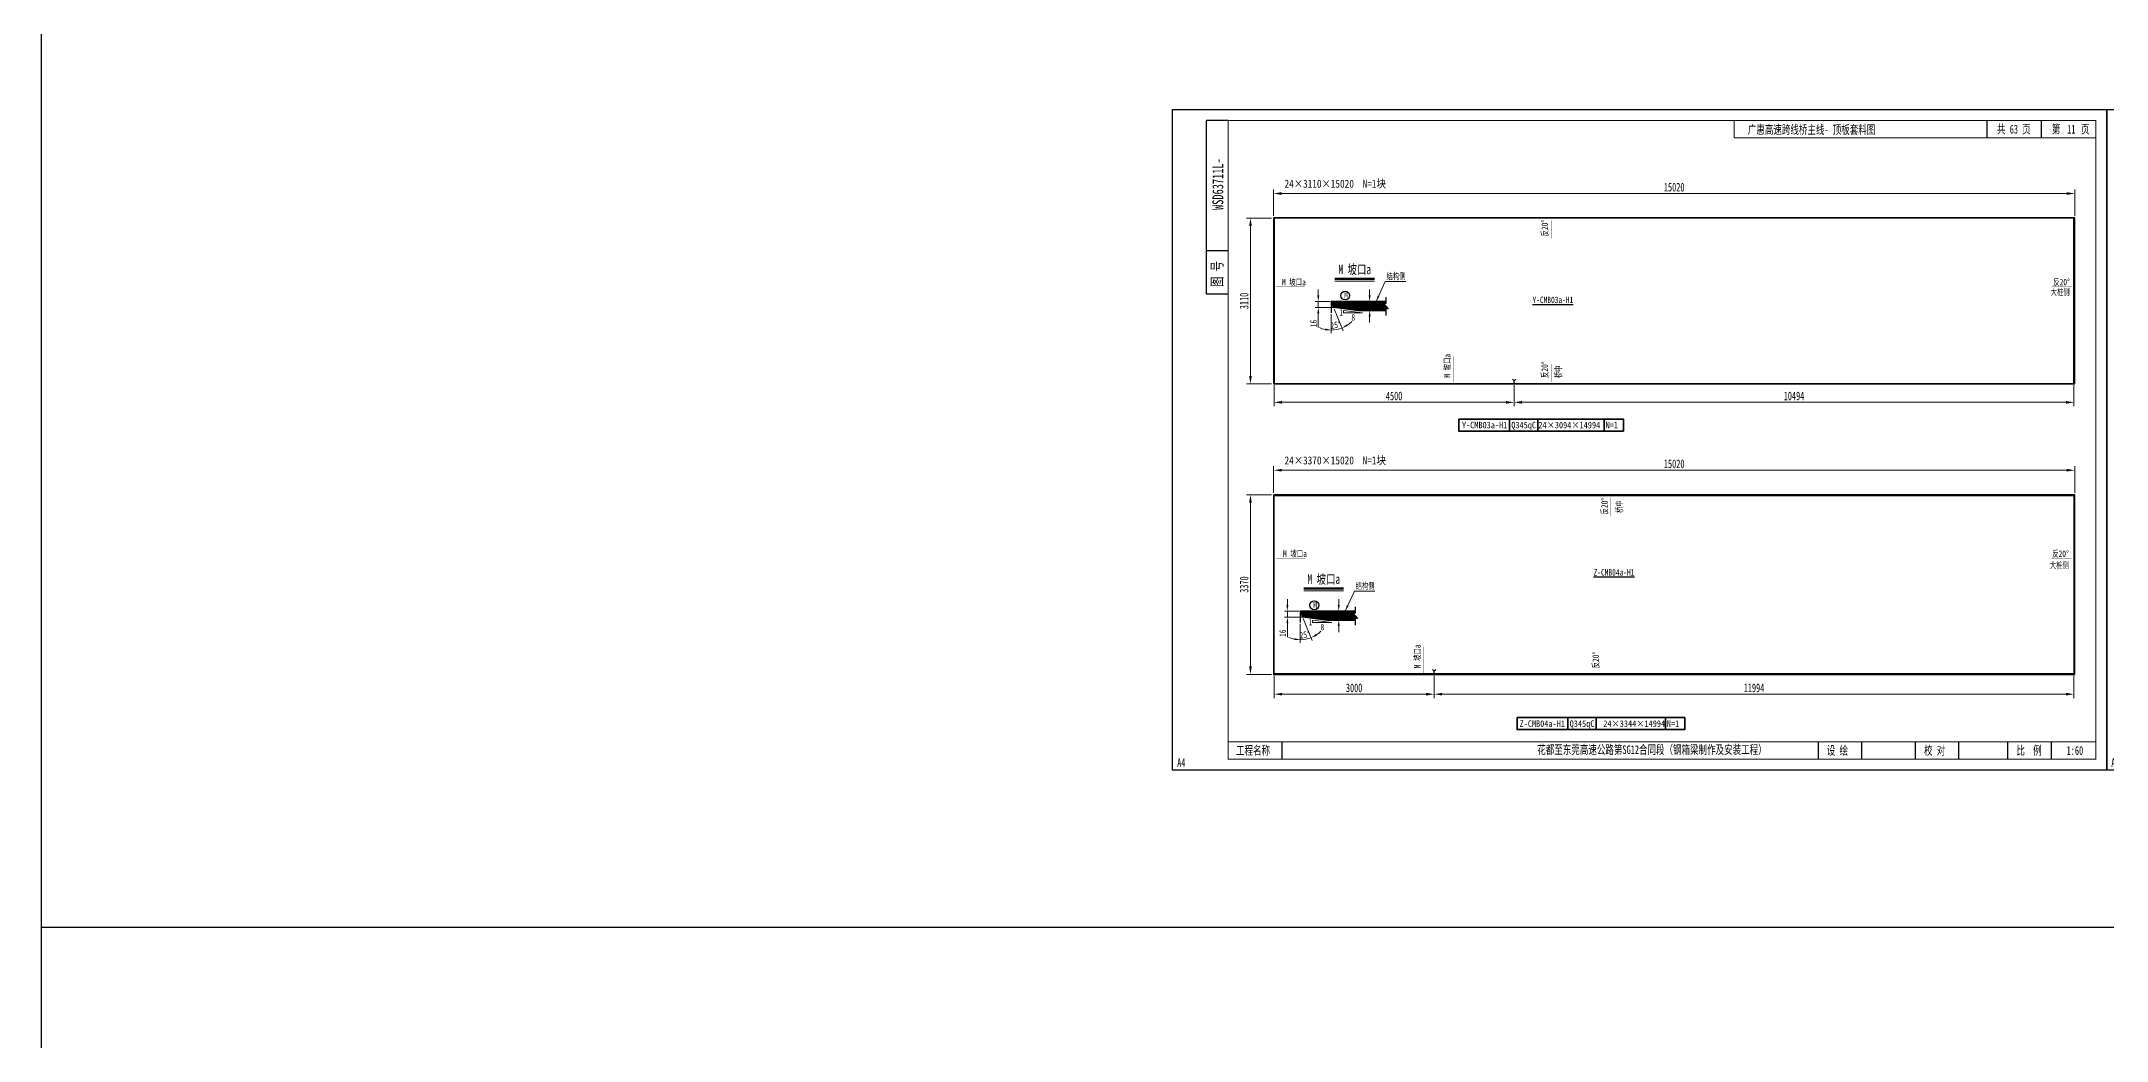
# Model space of a CAD drawing. Extents: x 1629247 to 2251351, y -601856 to -65897.
# Drawn here: x 2065548 to 2104269, y -116702 to -97964 of the extents above; entities that cross this region are included whole.
import ezdxf
from ezdxf.enums import TextEntityAlignment as Align

# ---------------------------------------------------------------- set-up
doc = ezdxf.new("R2010")
doc.units = 0
doc.header["$LTSCALE"] = 2
doc.header["$MEASUREMENT"] = 0
doc.header["$PDMODE"] = 35
doc.header["$PDSIZE"] = 50
doc.linetypes.add('PHANTOM', pattern=[63.5, 31.75, -6.35, 6.35, -6.35, 6.35, -6.35])
doc.layers.get('0').update_dxf_attribs({"linetype": 'CONTINUOUS'})
doc.layers.get('Defpoints').update_dxf_attribs({"linetype": 'CONTINUOUS'})
for name, color, linetype, lineweight in [('1图框轮廓', 7, 'CONTINUOUS', 35), ('文字层', 4, 'CONTINUOUS', 13), ('标注层', 3, 'CONTINUOUS', 13)]:
    doc.layers.add(name, color=color, linetype=linetype, lineweight=lineweight)
doc.layers.add('A3', color=7, linetype='CONTINUOUS')
doc.styles.add('仿宋', font='仿宋_GB2312_1.ttf', dxfattribs={"width": 0.7})
doc.dimstyles.new('标准标注样式-45', dxfattribs={"dimscale": 45, "dimtxt": 2.7, "dimasz": 2.5, "dimexe": 1.25, "dimexo": 0.625, "dimtad": 1, "dimdec": 0, "dimdsep": 46, "dimtxsty": '仿宋', "dimcen": 2.5, "dimclrd": 3, "dimclre": 3, "dimclrt": 4, "dimazin": 0, "dimtfac": 1, "dimtdec": 0, "dimtmove": 0, "dimatfit": 3, "dimfxl": 1.25, "dimlwd": 13, "dimlwe": 13, "dimarcsym": 0})
doc.dimstyles.new('标准标注样式-60', dxfattribs={"dimscale": 60, "dimtxt": 2.7, "dimasz": 2.5, "dimexe": 1.25, "dimexo": 0.625, "dimtad": 1, "dimdec": 0, "dimdsep": 46, "dimtxsty": '仿宋', "dimcen": 2.5, "dimclrd": 3, "dimclre": 3, "dimclrt": 4, "dimazin": 0, "dimtfac": 1, "dimtdec": 0, "dimtmove": 0, "dimatfit": 3, "dimfxl": 1.25, "dimlwd": 13, "dimlwe": 13, "dimarcsym": 0})

# ---------------------------------------------------------------- blocks, each defined once
blk = doc.blocks.new('*D941')
at = {"layer": 'Defpoints', "color": 0}
for p in [(2089896, -108647), (2089871, -108815), (2089905, -108815)]:
    blk.add_point(p, dxfattribs=at)
at = {"layer": '标注层', "color": 3, "lineweight": 13}
for p, q in [((2089868, -108647), (2089815, -108647)), ((2089877, -108815), (2089815, -108815))]:
    blk.add_line(p, q, dxfattribs=at)
at = {"layer": '标注层', "color": 3, "linetype": 'ByBlock', "lineweight": 13}
for p, q in [((2089871, -108535), (2089871, -108422)), ((2089871, -108647), (2089871, -108815)), ((2089871, -108928), (2089871, -109040))]:
    blk.add_line(p, q, dxfattribs=at)
at = {"layer": '标注层', "color": 3}
for points in [[(2089853, -108535), (2089890, -108535), (2089871, -108647)], [(2089853, -108928), (2089890, -108928), (2089871, -108815)]]:
    blk.add_solid(points, dxfattribs=at)
at = {"layer": '标注层', "color": 4, "insert": (2089783, -108731), "char_height": 121.5, "attachment_point": 5, "rotation": 90, "style": '仿宋'}
blk.add_mtext('24', dxfattribs=at)
blk = doc.blocks.new('*D915')
at = {"layer": 'Defpoints', "color": 0}
for p in [(2089151, -108647), (2089151, -108667), (2089196, -108758), (2089151, -108861), (2089287, -109168)]:
    blk.add_point(p, dxfattribs=at)
at = {"layer": '标注层', "color": 3, "lineweight": 13}
for p, q in [((2089206, -108784), (2089374, -109198)), ((2089151, -108889), (2089151, -109242))]:
    blk.add_line(p, q, dxfattribs=at)
at = {"layer": '标注层', "color": 3, "linetype": 'ByBlock', "lineweight": 13}
for start, end in [(246.0041, 258.0021), (270, 292), (303.9979, 315.9959)]:
    blk.add_arc((2089151, -108647), 538, start, end, dxfattribs=at)
at = {"layer": '标注层', "color": 3}
for points in [[(2089041, -109155), (2089037, -109192), (2089151, -109185)], [(2089461, -109110), (2089443, -109077), (2089353, -109146)]]:
    blk.add_solid(points, dxfattribs=at)
at = {"layer": '标注层', "color": 4, "insert": (2089233, -109089), "char_height": 121.5, "attachment_point": 5, "rotation": 10.5492, "style": '仿宋'}
blk.add_mtext('25%%D', dxfattribs=at)
blk = doc.blocks.new('*D916')
at = {"layer": 'Defpoints', "color": 0}
for p in [(2088909, -108647), (2089151, -108647), (2089216, -108760)]:
    blk.add_point(p, dxfattribs=at)
at = {"layer": '标注层', "color": 3, "lineweight": 13}
for p, q in [((2089123, -108647), (2088852, -108647)), ((2089188, -108760), (2088852, -108760))]:
    blk.add_line(p, q, dxfattribs=at)
at = {"layer": '标注层', "color": 3, "linetype": 'ByBlock', "lineweight": 13}
for p, q in [((2088909, -108535), (2088909, -108422)), ((2088909, -108647), (2088909, -108760)), ((2088909, -108873), (2088909, -109137))]:
    blk.add_line(p, q, dxfattribs=at)
at = {"layer": '标注层', "color": 3}
for points in [[(2088890, -108535), (2088927, -108535), (2088909, -108647)], [(2088890, -108873), (2088927, -108873), (2088909, -108760)]]:
    blk.add_solid(points, dxfattribs=at)
at = {"layer": '标注层', "color": 4, "insert": (2088820, -109061), "char_height": 121.5, "attachment_point": 5, "rotation": 90, "style": '仿宋'}
blk.add_mtext('16', dxfattribs=at)
blk = doc.blocks.new('*D865')
at = {"color": 3, "lineweight": 13, "ltscale": 3}
for p, q in [((2088660, -104414), (2088660, -104808)), ((2093160, -104414), (2093160, -104808))]:
    blk.add_line(p, q, dxfattribs=at)
at = {"color": 3, "linetype": 'ByBlock', "lineweight": 13, "ltscale": 3}
blk.add_line((2088810, -104733), (2093010, -104733), dxfattribs=at)
at = {"color": 3, "ltscale": 3}
for points in [[(2088810, -104708), (2088810, -104758), (2088660, -104733)], [(2093010, -104708), (2093010, -104758), (2093160, -104733)]]:
    blk.add_solid(points, dxfattribs=at)
at = {"layer": 'Defpoints', "color": 0, "ltscale": 3}
for p in [(2088660, -104377), (2093160, -104377), (2093160, -104733)]:
    blk.add_point(p, dxfattribs=at)
at = {"color": 4, "ltscale": 3, "insert": (2090910, -104614), "char_height": 162, "attachment_point": 5, "style": '仿宋'}
blk.add_mtext('4500', dxfattribs=at)
blk = doc.blocks.new('*D938')
at = {"layer": 'Defpoints', "color": 0}
for p in [(2090476, -102841), (2090451, -103009), (2090484, -103009)]:
    blk.add_point(p, dxfattribs=at)
at = {"layer": '标注层', "color": 3, "lineweight": 13}
for p, q in [((2090448, -102841), (2090395, -102841)), ((2090456, -103009), (2090395, -103009))]:
    blk.add_line(p, q, dxfattribs=at)
at = {"layer": '标注层', "color": 3, "linetype": 'ByBlock', "lineweight": 13}
for p, q in [((2090451, -102728), (2090451, -102616)), ((2090451, -102841), (2090451, -103009)), ((2090451, -103121), (2090451, -103234))]:
    blk.add_line(p, q, dxfattribs=at)
at = {"layer": '标注层', "color": 3}
for points in [[(2090432, -102728), (2090470, -102728), (2090451, -102841)], [(2090432, -103121), (2090470, -103121), (2090451, -103009)]]:
    blk.add_solid(points, dxfattribs=at)
at = {"layer": '标注层', "color": 4, "insert": (2090362, -102925), "char_height": 121.5, "attachment_point": 5, "rotation": 90, "style": '仿宋'}
blk.add_mtext('24', dxfattribs=at)
blk = doc.blocks.new('*D866')
at = {"layer": 'Defpoints', "color": 0}
for p in [(2089730, -102841), (2089730, -102861), (2089775, -102951), (2089730, -103054), (2089867, -103361)]:
    blk.add_point(p, dxfattribs=at)
at = {"layer": '标注层', "color": 3, "lineweight": 13}
for p, q in [((2089786, -102977), (2089953, -103392)), ((2089730, -103082), (2089730, -103435))]:
    blk.add_line(p, q, dxfattribs=at)
at = {"layer": '标注层', "color": 3, "linetype": 'ByBlock', "lineweight": 13}
for start, end in [(246.0041, 258.0021), (270, 292), (303.9979, 315.9959)]:
    blk.add_arc((2089730, -102841), 538, start, end, dxfattribs=at)
at = {"layer": '标注层', "color": 3}
for points in [[(2089620, -103348), (2089616, -103386), (2089730, -103379)], [(2090040, -103303), (2090022, -103270), (2089932, -103340)]]:
    blk.add_solid(points, dxfattribs=at)
at = {"layer": '标注层', "color": 4, "insert": (2089813, -103282), "char_height": 121.5, "attachment_point": 5, "rotation": 10.5492, "style": '仿宋'}
blk.add_mtext('25%%D', dxfattribs=at)
blk = doc.blocks.new('*D867')
at = {"layer": 'Defpoints', "color": 0}
for p in [(2089488, -102841), (2089730, -102841), (2089796, -102954)]:
    blk.add_point(p, dxfattribs=at)
at = {"layer": '标注层', "color": 3, "lineweight": 13}
for p, q in [((2089702, -102841), (2089432, -102841)), ((2089767, -102954), (2089432, -102954))]:
    blk.add_line(p, q, dxfattribs=at)
at = {"layer": '标注层', "color": 3, "linetype": 'ByBlock', "lineweight": 13}
for p, q in [((2089488, -102728), (2089488, -102616)), ((2089488, -102841), (2089488, -102954)), ((2089488, -103066), (2089488, -103330))]:
    blk.add_line(p, q, dxfattribs=at)
at = {"layer": '标注层', "color": 3}
for points in [[(2089469, -102728), (2089507, -102728), (2089488, -102841)], [(2089469, -103066), (2089507, -103066), (2089488, -102954)]]:
    blk.add_solid(points, dxfattribs=at)
at = {"layer": '标注层', "color": 4, "insert": (2089399, -103254), "char_height": 121.5, "attachment_point": 5, "rotation": 90, "style": '仿宋'}
blk.add_mtext('16', dxfattribs=at)
blk = doc.blocks.new('*D868')
at = {"color": 3, "lineweight": 13, "ltscale": 3}
for p, q in [((2093160, -104414), (2093160, -104808)), ((2103654, -104414), (2103654, -104808))]:
    blk.add_line(p, q, dxfattribs=at)
at = {"color": 3, "linetype": 'ByBlock', "lineweight": 13, "ltscale": 3}
blk.add_line((2103504, -104733), (2093310, -104733), dxfattribs=at)
at = {"color": 3, "ltscale": 3}
for points in [[(2093310, -104708), (2093310, -104758), (2093160, -104733)], [(2103504, -104708), (2103504, -104758), (2103654, -104733)]]:
    blk.add_solid(points, dxfattribs=at)
at = {"layer": 'Defpoints', "color": 0, "ltscale": 3}
for p in [(2093160, -104377), (2103654, -104377), (2093160, -104733)]:
    blk.add_point(p, dxfattribs=at)
at = {"color": 4, "ltscale": 3, "insert": (2098407, -104614), "char_height": 162, "attachment_point": 5, "style": '仿宋'}
blk.add_mtext('10494', dxfattribs=at)
blk = doc.blocks.new('*D869')
at = {"color": 3, "lineweight": 13, "ltscale": 3}
for p, q in [((2088660, -109862), (2088660, -110280)), ((2091660, -109862), (2091660, -110280))]:
    blk.add_line(p, q, dxfattribs=at)
at = {"color": 3, "linetype": 'ByBlock', "lineweight": 13, "ltscale": 3}
blk.add_line((2091510, -110205), (2088810, -110205), dxfattribs=at)
at = {"color": 3, "ltscale": 3}
for points in [[(2088810, -110180), (2088810, -110230), (2088660, -110205)], [(2091510, -110180), (2091510, -110230), (2091660, -110205)]]:
    blk.add_solid(points, dxfattribs=at)
at = {"layer": 'Defpoints', "color": 0, "ltscale": 3}
for p in [(2088660, -109825), (2091660, -109825), (2088660, -110205)]:
    blk.add_point(p, dxfattribs=at)
at = {"color": 4, "ltscale": 3, "insert": (2090160, -110087), "char_height": 162, "attachment_point": 5, "style": '仿宋'}
blk.add_mtext('3000', dxfattribs=at)
blk = doc.blocks.new('*D870')
at = {"color": 3, "lineweight": 13, "ltscale": 3}
for p, q in [((2091660, -109862), (2091660, -110280)), ((2103654, -109862), (2103654, -110280))]:
    blk.add_line(p, q, dxfattribs=at)
at = {"color": 3, "linetype": 'ByBlock', "lineweight": 13, "ltscale": 3}
blk.add_line((2091810, -110205), (2103504, -110205), dxfattribs=at)
at = {"color": 3, "ltscale": 3}
for points in [[(2091810, -110180), (2091810, -110230), (2091660, -110205)], [(2103504, -110180), (2103504, -110230), (2103654, -110205)]]:
    blk.add_solid(points, dxfattribs=at)
at = {"layer": 'Defpoints', "color": 0, "ltscale": 3}
for p in [(2091660, -109825), (2103654, -109825), (2103654, -110205)]:
    blk.add_point(p, dxfattribs=at)
at = {"color": 4, "ltscale": 3, "insert": (2097657, -110087), "char_height": 162, "attachment_point": 5, "style": '仿宋'}
blk.add_mtext('11994', dxfattribs=at)
blk = doc.blocks.new('*D772')
at = {"color": 3, "lineweight": 13, "ltscale": 3}
for p, q in [((2088650, -101239), (2088650, -100743)), ((2103670, -101239), (2103670, -100743))]:
    blk.add_line(p, q, dxfattribs=at)
at = {"color": 3, "linetype": 'ByBlock', "lineweight": 13, "ltscale": 3}
blk.add_line((2103520, -100818), (2088800, -100818), dxfattribs=at)
at = {"color": 3, "ltscale": 3}
for points in [[(2088800, -100793), (2088800, -100843), (2088650, -100818)], [(2103520, -100793), (2103520, -100843), (2103670, -100818)]]:
    blk.add_solid(points, dxfattribs=at)
at = {"layer": 'Defpoints', "color": 0, "ltscale": 3}
for p in [(2088650, -100818), (2088650, -101277), (2103670, -101277)]:
    blk.add_point(p, dxfattribs=at)
at = {"color": 4, "ltscale": 3, "insert": (2096160, -100700), "char_height": 162, "attachment_point": 5, "style": '仿宋'}
blk.add_mtext('15020', dxfattribs=at)
blk = doc.blocks.new('*D773')
at = {"color": 3, "lineweight": 13, "ltscale": 3}
for p, q in [((2088612, -101277), (2088141, -101277)), ((2088612, -104387), (2088141, -104387))]:
    blk.add_line(p, q, dxfattribs=at)
at = {"color": 3, "linetype": 'ByBlock', "lineweight": 13, "ltscale": 3}
blk.add_line((2088216, -101427), (2088216, -104237), dxfattribs=at)
at = {"color": 3, "ltscale": 3}
for points in [[(2088191, -101427), (2088241, -101427), (2088216, -101277)], [(2088191, -104237), (2088241, -104237), (2088216, -104387)]]:
    blk.add_solid(points, dxfattribs=at)
at = {"layer": 'Defpoints', "color": 0, "ltscale": 3}
for p in [(2088650, -101277), (2088216, -104387), (2088650, -104387)]:
    blk.add_point(p, dxfattribs=at)
at = {"color": 4, "ltscale": 3, "insert": (2088098, -102832), "char_height": 162, "attachment_point": 5, "rotation": 90, "style": '仿宋'}
blk.add_mtext('3110', dxfattribs=at)
blk = doc.blocks.new('tukuangA4-')
at = {"layer": 'A3'}
for p, q in [((537, 7565), (537, 10327)), ((882, 10327), (537, 10327)), ((12951, 10051), (12951, 10327)), ((13814, 10051), (13814, 10327)), ((882, 8256), (537, 8256)), ((882, 7565), (537, 7565)), ((1745, 173), (1745, 449)), ((10266, 173), (10266, 449)), ((10957, 173), (10957, 449)), ((11811, 173), (11811, 449)), ((12502, 173), (12502, 449)), ((13280, 173), (13280, 449)), ((13971, 173), (13971, 449))]:
    blk.add_line(p, q, dxfattribs=at)
blk.add_lwpolyline([(14850, 10500), (14850, 0), (0, 0), (0, 10500)], close=True, dxfattribs=at)
for points, const_width in [([(882, 10327), (14677, 10327), (14677, 173), (882, 173), (882, 10327)], 17.3), ([(8927, 10051), (8927, 10327)], 13.8), ([(8927, 10051), (14677, 10051)], 13.8), ([(882, 449), (14677, 449)], 13.8)]:
    blk.add_lwpolyline(points, dxfattribs=dict(at, const_width=const_width))
at = {"layer": 'A3', "color": 7, "linetype": 'Continuous', "style": '仿宋', "width": 0.7}
for s, p in [('共    页', (13106, 10120)), ('第     页', (13977, 10120)), ('工程名称', (1009, 242)), ('花都至东莞高速公路第SG12合同段（钢箱梁制作及安装工程）', (5798, 255)), ('设 绘', (10401, 242)), ('校 对', (11946, 242)), ('比  例', (13415, 242))]:
    blk.add_text(s, height=138.1, dxfattribs=at).set_placement(p)
blk.add_text('WSD63711L-', height=172.6, rotation=90, dxfattribs=at).set_placement((806, 9316), align=Align.CENTER)
blk.add_text('图 号', height=172.6, rotation=90, dxfattribs=at).set_placement((793, 7681))
blk.add_text('A4', height=138.1, dxfattribs=at).set_placement((139, 50), align=Align.CENTER)
blk = doc.blocks.new('*D774')
at = {"color": 3, "lineweight": 13, "ltscale": 3}
for p, q in [((2088650, -106427), (2088650, -105931)), ((2103670, -106427), (2103670, -105931))]:
    blk.add_line(p, q, dxfattribs=at)
at = {"color": 3, "linetype": 'ByBlock', "lineweight": 13, "ltscale": 3}
blk.add_line((2103520, -106006), (2088800, -106006), dxfattribs=at)
at = {"color": 3, "ltscale": 3}
for points in [[(2088800, -105981), (2088800, -106031), (2088650, -106006)], [(2103520, -105981), (2103520, -106031), (2103670, -106006)]]:
    blk.add_solid(points, dxfattribs=at)
at = {"layer": 'Defpoints', "color": 0, "ltscale": 3}
for p in [(2088650, -106006), (2088650, -106465), (2103670, -106465)]:
    blk.add_point(p, dxfattribs=at)
at = {"color": 4, "ltscale": 3, "insert": (2096160, -105887), "char_height": 162, "attachment_point": 5, "style": '仿宋'}
blk.add_mtext('15020', dxfattribs=at)
blk = doc.blocks.new('*D775')
at = {"color": 3, "lineweight": 13, "ltscale": 3}
for p, q in [((2088612, -106465), (2088141, -106465)), ((2088612, -109835), (2088141, -109835))]:
    blk.add_line(p, q, dxfattribs=at)
at = {"color": 3, "linetype": 'ByBlock', "lineweight": 13, "ltscale": 3}
blk.add_line((2088216, -106615), (2088216, -109685), dxfattribs=at)
at = {"color": 3, "ltscale": 3}
for points in [[(2088191, -106615), (2088241, -106615), (2088216, -106465)], [(2088191, -109685), (2088241, -109685), (2088216, -109835)]]:
    blk.add_solid(points, dxfattribs=at)
at = {"layer": 'Defpoints', "color": 0, "ltscale": 3}
for p in [(2088650, -106465), (2088216, -109835), (2088650, -109835)]:
    blk.add_point(p, dxfattribs=at)
at = {"color": 4, "ltscale": 3, "insert": (2088098, -108150), "char_height": 162, "attachment_point": 5, "rotation": 90, "style": '仿宋'}
blk.add_mtext('3370', dxfattribs=at)

msp = doc.modelspace()

# ---------------------------------------------------------------- hatches: boundary and pattern name
at = {"layer": '标注层', "linetype": 'PHANTOM'}
h = msp.add_hatch(dxfattribs=at)
h.set_pattern_fill('ANSI31', color=8, scale=150, style=0)
h.set_pattern_definition([(45, (2089730.287, -103008.513), (-13.25825, 13.25825), [])])
h.paths.add_polyline_path([(2090756.2, -103008.5), (2090756.2, -102982.2), (2090800, -102982.2), (2090712.5, -102882.2), (2090756.2, -102882.2), (2090756.2, -102840.5), (2089730.3, -102840.5), (2089775, -102951.1), (2090234.3, -103008.5)])
h.paths.add_polyline_path([(2090270.8, -103003.8), (2090270.8, -102845.2), (2090453, -102845.2), (2090453, -103003.8)], flags=24)
h = msp.add_hatch(dxfattribs=at)
h.set_pattern_fill('ANSI31', color=8, scale=150, style=0)
h.set_pattern_definition([(45, (2089150.935, -108815.142), (-13.25825, 13.25825), [])])
h.paths.add_polyline_path([(2090176.9, -108815.1), (2090176.9, -108788.8), (2090220.6, -108788.8), (2090133.1, -108688.8), (2090176.9, -108688.8), (2090176.9, -108647.1), (2089150.9, -108647.1), (2089195.6, -108757.7), (2089654.9, -108815.1)])
h.paths.add_polyline_path([(2089691.4, -108810.5), (2089691.4, -108651.8), (2089873.7, -108651.8), (2089873.7, -108810.5)], flags=24)

# ---------------------------------------------------------------- linework, layer by layer
at = {"color": 7, "ltscale": 3}
for p, q in [((2089730.3, -102860.6), (2089730.3, -103054.1)), ((2089150.9, -108667.2), (2089150.9, -108860.7))]:
    msp.add_line(p, q, dxfattribs=at)
at = {"color": 6, "ltscale": 3}
for p, q in [((2093159.7, -104327.8), (2093128.3, -104296.5)), ((2093188.7, -104298.7), (2093159.7, -104327.8)), ((2093159.7, -104376.9), (2093159.7, -104327.8)), ((2091659.7, -109775.5), (2091628.3, -109744.2)), ((2091688.7, -109746.5), (2091659.7, -109775.5)), ((2091659.7, -109824.6), (2091659.7, -109775.5))]:
    msp.add_line(p, q, dxfattribs=at)
at = {"color": 8, "ltscale": 3}
msp.add_line((2065547.6, -114573.8), (2251350.7, -114573.8), dxfattribs=at)
for points in [[(2065547.6, -218566.9), (2251350.7, -218566.9), (2251350.7, -65896.9), (2065547.6, -65896.9)], [(2088649.7, -104386.9), (2103669.7, -104386.9), (2103669.7, -101276.9), (2088649.7, -101276.9)], [(2088649.7, -109834.6), (2103669.7, -109834.6), (2103669.7, -106464.6), (2088649.7, -106464.6)]]:
    msp.add_lwpolyline(points, close=True, dxfattribs=at)
at = {"color": 1}
for points in [[(2088659.7, -104376.9), (2103653.7, -104376.9), (2103653.7, -101282.9), (2088659.7, -101282.9)], [(2088659.7, -106480.6), (2103653.7, -106480.6), (2103653.7, -109824.6), (2088659.7, -109824.6)]]:
    msp.add_lwpolyline(points, close=True, dxfattribs=at)
at = {"color": 7}
for points in [[(2090756.2, -102761), (2090756.2, -102882.2), (2090712.5, -102882.2), (2090800, -102982.2), (2090756.2, -102982.2), (2090756.2, -103103.4)], [(2090176.9, -108567.6), (2090176.9, -108688.8), (2090133.1, -108688.8), (2090220.6, -108788.8), (2090176.9, -108788.8), (2090176.9, -108910)]]:
    msp.add_lwpolyline(points, dxfattribs=at)
at = {"color": 3, "ltscale": 3}
for centre in [(2089993, -102731.4), (2089413.7, -108538)]:
    msp.add_circle(centre, 82.7, dxfattribs=at)
at = {"layer": '1图框轮廓', "color": 30, "ltscale": 3}
for p, q in [((2093071.4, -105271.5), (2093071.4, -105046.5)), ((2093605.9, -105271.5), (2093605.9, -105046.5)), ((2094848.2, -105271.5), (2094848.2, -105046.5)), ((2094165.6, -110869.3), (2094165.6, -110644.3)), ((2094700.1, -110869.3), (2094700.1, -110644.3)), ((2095997, -110869.3), (2095997, -110644.3))]:
    msp.add_line(p, q, dxfattribs=at)
at = {"layer": '1图框轮廓', "color": 207}
for points in [[(2090756.2, -103008.5), (2090234.3, -103008.5), (2089775, -102951.1), (2089730.3, -102840.5), (2090756.2, -102840.5)], [(2090176.9, -108815.1), (2089654.9, -108815.1), (2089195.6, -108757.7), (2089150.9, -108647.1), (2090176.9, -108647.1)]]:
    msp.add_lwpolyline(points, dxfattribs=at)
at = {"layer": '1图框轮廓', "color": 30, "ltscale": 3}
for points in [[(2092119.9, -105046.5), (2095208.2, -105046.5), (2095208.2, -105271.5), (2092119.9, -105271.5)], [(2093214.1, -110644.3), (2096357, -110644.3), (2096357, -110869.3), (2093214.1, -110869.3)]]:
    msp.add_lwpolyline(points, close=True, dxfattribs=at)
at = {"layer": '文字层', "lineweight": 50}
for p, q in [((2090540.6, -102416.7), (2089797.4, -102416.7)), ((2089961.3, -108223.3), (2089218, -108223.3))]:
    msp.add_line(p, q, dxfattribs=at)
at = {"layer": '文字层', "lineweight": 20}
for p, q in [((2090540.6, -102461.7), (2089797.4, -102461.7)), ((2089961.3, -108268.3), (2089218, -108268.3))]:
    msp.add_line(p, q, dxfattribs=at)
at = {"layer": '标注层', "color": 42}
for points in [[(2093851.5, -101304, 0, 25, 0), (2093851.5, -101378.8, 5, 5, 0), (2093851.5, -101663.4, 5, 5, 0)], [(2088678.9, -102566.8, 0, 25, 0), (2088753.7, -102566.8, 5, 5, 0), (2089231.2, -102566.8, 5, 5, 0)], [(2103634.4, -102565.1, 0, 25, 0), (2103559.6, -102565.1, 5, 5, 0), (2103238.8, -102565.1, 5, 5, 0)], [(2093851.5, -104372.8, 0, 25, 0), (2093851.5, -104298, 5, 5, 0), (2093851.5, -104013.3, 5, 5, 0)], [(2094971, -106509.9, 0, 25, 0), (2094971, -106584.7, 5, 5, 0), (2094971, -106869.3, 5, 5, 0)], [(2088689.5, -107655.4, 0, 25, 0), (2088764.3, -107655.4, 5, 5, 0), (2089243.6, -107655.4, 5, 5, 0)], [(2103623.8, -107656.9, 0, 25, 0), (2103549, -107656.9, 5, 5, 0), (2103228.2, -107656.9, 5, 5, 0)], [(2094807.2, -109811.8, 0, 25, 0), (2094807.2, -109737, 5, 5, 0), (2094807.2, -109452.4, 5, 5, 0)]]:
    msp.add_lwpolyline(points, format="xyseb", dxfattribs=at)
at = {"layer": '标注层', "color": 7}
for points in [[(2089960.1, -103011.8), (2090318.5, -103056.6), (2090318.5, -103056.6), (2089960.1, -103056.6)], [(2089380.7, -108818.5), (2089739.1, -108863.3), (2089739.1, -108863.3), (2089380.7, -108863.3)]]:
    msp.add_lwpolyline(points, close=True, dxfattribs=at)
at = {"layer": '标注层', "color": 182}
for points in [[(2092022.5, -104364.1, 0, 25, 0), (2092022.5, -104289.3, 5, 5, 0), (2092022.5, -103868.3, 5, 5, 0)], [(2091461.6, -109811.8, 0, 25, 0), (2091461.6, -109737, 5, 5, 0), (2091461.6, -109316, 5, 5, 0)]]:
    msp.add_lwpolyline(points, format="xyseb", dxfattribs=at)

# ---------------------------------------------------------------- block references
at = {"color": 8, "xscale": 1.179310344828991, "yscale": 1.179310344828991, "zscale": 1.179310344827586}
for p in [(2086756, -111627.5), (2104268.7, -111627.5)]:
    msp.add_blockref('tukuangA4-', p, dxfattribs=at)

# ---------------------------------------------------------------- texts
at = {"color": 7, "style": '仿宋', "width": 0.85}
for s, p in [('24×3110×15020', (2088855.1, -100709.1)), ('N=1块', (2090319.5, -100709.1)), ('24×3370×15020', (2088855.1, -105896.8)), ('N=1块', (2090319.5, -105896.8))]:
    msp.add_text(s, height=150, dxfattribs=at).set_placement(p)
at = {"color": 6, "linetype": 'PHANTOM', "ltscale": 10, "style": '仿宋', "width": 0.7}
for s, p in [('%%UY-CMB03a-H1', (2093504, -102872.9)), ('%%UZ-CMB04a-H1', (2094649.8, -107981.5))]:
    msp.add_text(s, height=121.5, dxfattribs=at).set_placement(p)
at = {"color": 7, "style": '仿宋', "width": 0.85}
for s, p in [('Y-CMB03a-H1', (2092606.7, -105159)), ('Q345qC', (2093338.6, -105159)), ('24×3094×14994', (2094193.5, -105159)), ('N=1 ', (2095028.2, -105159)), ('Z-CMB04a-H1', (2093687, -110756.8)), ('Q345qC', (2094432.9, -110756.8)), ('24×3344×14994', (2095410.8, -110756.8)), ('N=1 ', (2096177, -110756.8))]:
    msp.add_text(s, height=121.5, dxfattribs=at).set_placement(p, align=Align.MIDDLE_CENTER)
at = {"layer": 'A3', "color": 6, "linetype": 'Continuous', "style": '仿宋', "width": 0.7}
msp.add_text('广惠高速跨线桥主线- 顶板套料图', height=162.857, dxfattribs=at).set_placement((2097540.6, -99702.4))
at = {"layer": 'A3', "color": 1, "linetype": 'Continuous', "style": '仿宋', "width": 0.7}
for s, p in [('63', (2102451.2, -99693.3)), ('11', (2103528.4, -99693.3))]:
    msp.add_text(s, height=162.86, dxfattribs=at).set_placement(p)
at = {"layer": 'A3', "color": 7, "linetype": 'Continuous', "style": '仿宋', "width": 0.7}
msp.add_text('1:60', height=162.86, dxfattribs=at).set_placement((2103517.9, -111342.7))
at = {"layer": '文字层', "color": 1, "style": '仿宋', "width": 0.7}
for p in [(2089865.7, -102329.6), (2089286.3, -108136.2)]:
    msp.add_text('M 坡口a', height=180, dxfattribs=at).set_placement(p)
at = {"layer": '标注层', "color": 42, "style": '仿宋', "width": 0.7}
for s, p in [('反20%%D', (2093794.4, -101622.5)), ('反20%%D', (2093794.4, -104276.1)), ('桥中', (2094050.8, -104279.3)), ('反20%%D', (2094913.9, -106834.3)), ('桥中', (2095195.7, -106806.7)), ('反20%%D', (2094750.1, -109719.3))]:
    msp.add_text(s, height=121.5, rotation=90, dxfattribs=at).set_placement(p)
for s, p in [('M 坡口a', (2088807, -102539.8)), ('大桩侧', (2103217.6, -102725.7)), ('反20%%D', (2103267.6, -102539.8)), ('M 坡口a', (2088827.8, -107630.1)), ('反20%%D', (2103247.8, -107631.6)), ('大桩侧', (2103201.6, -107847.8))]:
    msp.add_text(s, height=121.5, dxfattribs=at).set_placement(p)
at = {"layer": '标注层', "color": 4, "style": '仿宋', "width": 0.7}
for s, p in [('结构侧', (2090766.7, -102429.1)), ('1', (2089884.4, -103109.1)), ('8', (2090108.8, -103201.2)), ('结构侧', (2090187.4, -108235.7)), ('1', (2089305, -108915.8)), ('8', (2089529.5, -109007.9))]:
    msp.add_text(s, height=121.5, dxfattribs=at).set_placement(p)
at = {"layer": '标注层', "color": 2, "style": '仿宋', "width": 0.7}
for p in [(2089972.6, -102788.8), (2089393.2, -108595.4)]:
    msp.add_text('M', height=121.5, dxfattribs=at).set_placement(p)
at = {"layer": '标注层', "color": 182, "style": '仿宋', "width": 0.7}
for p in [(2091965.3, -104271.6), (2091404.4, -109719.3)]:
    msp.add_text('M 坡口a', height=121.5, rotation=90, dxfattribs=at).set_placement(p)

# ---------------------------------------------------------------- dimensions: what is measured, and where the dimension line sits
at = {"color": 8, "ltscale": 3}
for base, p1, p2, picture, middle in [((2088649.7, -100818.2), (2103669.7, -101276.9), (2088649.7, -101276.9), '*D772', (2096159.7, -100699.7)), ((2093159.7, -104732.9), (2088659.7, -104376.9), (2093159.7, -104376.9), '*D865', (2090909.7, -104614.4)), ((2088649.7, -106006), (2103669.7, -106464.6), (2088649.7, -106464.6), '*D774', (2096159.7, -105887.5)), ((2088659.7, -110205.3), (2091659.7, -109824.6), (2088659.7, -109824.6), '*D869', (2090159.7, -110086.8))]:
    dim = msp.add_linear_dim(base=base, p1=p1, p2=p2, dimstyle='标准标注样式-60', dxfattribs=at)
    dim.commit()
    dim.dimension.update_dxf_attribs({"geometry": picture, "text_midpoint": middle})
for base, p1, p2, angle, picture, middle in [((2088216.2, -104386.9), (2088649.7, -101276.9), (2088649.7, -104386.9), 90, '*D773', (2088097.7, -102831.9)), ((2093159.7, -104732.9), (2103653.7, -104376.9), (2093159.7, -104376.9), 180, '*D868', (2098406.7, -104614.4)), ((2088216.2, -109834.6), (2088649.7, -106464.6), (2088649.7, -109834.6), 90, '*D775', (2088097.7, -108149.6)), ((2103653.7, -110205.3), (2091659.7, -109824.6), (2103653.7, -109824.6), 180, '*D870', (2097656.7, -110086.8))]:
    dim = msp.add_linear_dim(base=base, p1=p1, p2=p2, angle=angle, dimstyle='标准标注样式-60', dxfattribs=at)
    dim.commit()
    dim.dimension.update_dxf_attribs({"geometry": picture, "text_midpoint": middle})
at = {"layer": '标注层', "color": 7}
for base, p1, p2, picture, middle in [((2089487.9, -102840.5), (2089795.6, -102953.7), (2089730.3, -102840.5), '*D867', (2089487.9, -103254.4)), ((2088908.6, -108647.1), (2089216.3, -108760.3), (2089150.9, -108647.1), '*D916', (2088908.6, -109061))]:
    dim = msp.add_linear_dim(base=base, p1=p1, p2=p2, angle=90, dimstyle='标准标注样式-45', override={"dimlfac": 0.142857}, dxfattribs=at)
    dim.commit()
    dim.dimension.update_dxf_attribs({"geometry": picture, "text_midpoint": middle, "dimtype": 160})
for base, line1, line2, picture, middle in [((2089866.6, -103361.2), ((2089775, -102951.1), (2089730.3, -102840.5)), ((2089730.3, -102860.6), (2089730.3, -103054.1)), '*D866', (2089828.8, -103369.6)), ((2089287.2, -109167.8), ((2089195.6, -108757.7), (2089150.9, -108647.1)), ((2089150.9, -108667.2), (2089150.9, -108860.7)), '*D915', (2089249.5, -109176.3))]:
    dim = msp.add_angular_dim_2l(base=base, line1=line1, line2=line2, text='25%%D', dimstyle='标准标注样式-45', override={"dimlfac": 0.142857, "dimadec": 0}, dxfattribs=at)
    dim.commit()
    dim.dimension.update_dxf_attribs({"geometry": picture, "text_midpoint": middle, "dimtype": 162})
for base, p1, p2, picture, middle in [((2090450.8, -103008.5), (2090475.7, -102840.5), (2090484, -103008.5), '*D938', (2090361.9, -102924.5)), ((2089871.4, -108815.1), (2089896.3, -108647.1), (2089904.7, -108815.1), '*D941', (2089782.5, -108731.1))]:
    dim = msp.add_linear_dim(base=base, p1=p1, p2=p2, angle=270, dimstyle='标准标注样式-45', override={"dimlfac": 0.142857}, dxfattribs=at)
    dim.commit()
    dim.dimension.update_dxf_attribs({"geometry": picture, "text_midpoint": middle})

# ---------------------------------------------------------------- leaders
at = {"color": 7, "ltscale": 3}
for points in [[(2090572.4, -102840.5), (2090743.9, -102465.7), (2091127.1, -102465.7)], [(2089993, -108647.1), (2090164.6, -108272.3), (2090547.7, -108272.3)]]:
    msp.add_leader(points, dimstyle='标准标注样式-45', override={"dimgap": 0.625, "dimtad": 0}, dxfattribs=at)

doc.saveas('drawing.dxf')
